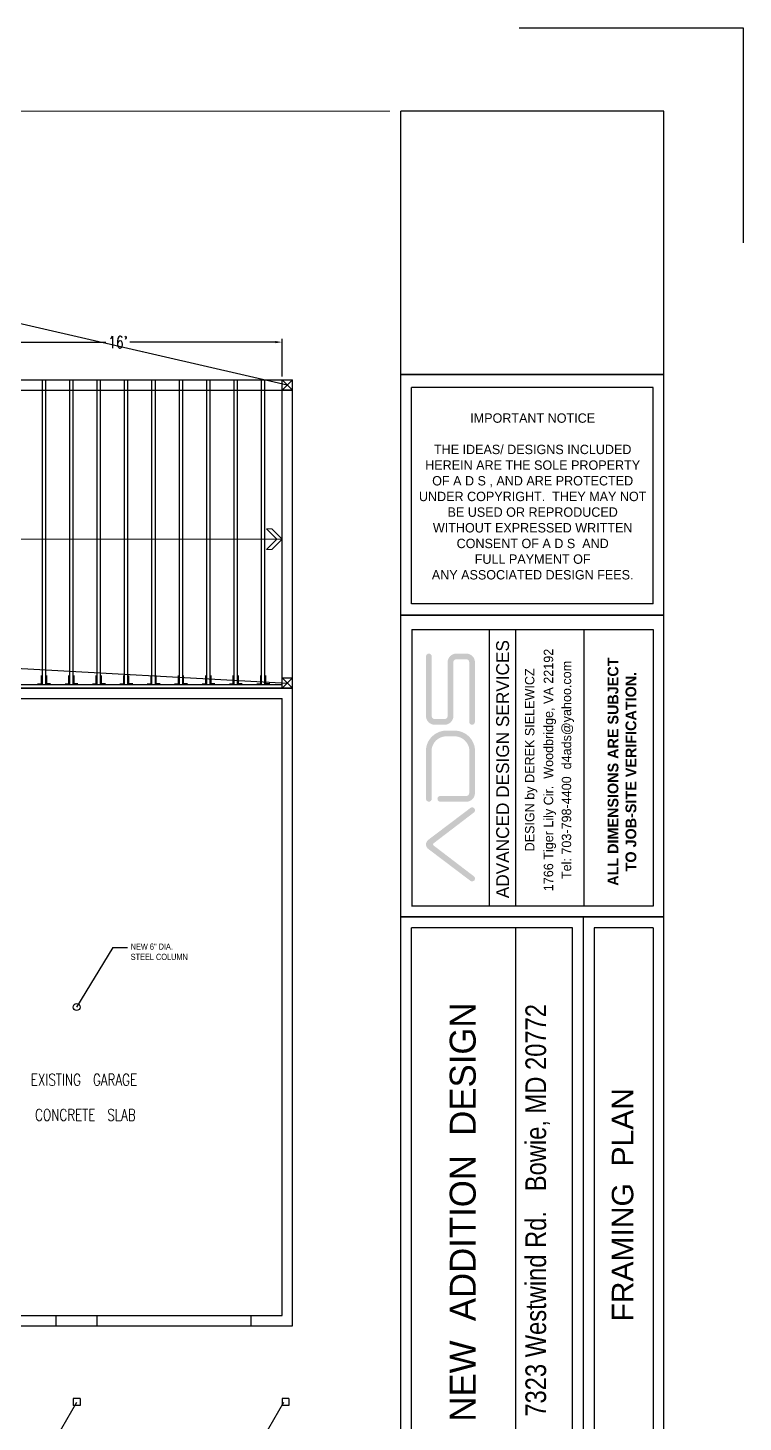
# Model space of a CAD drawing. Header units: inches. Extents: x 26998 to 46838, y -509 to 4343.
# Drawn here: x 33976 to 34394, y 2179 to 2993 of the extents above; entities that cross this region are included whole.
import ezdxf

# ---------------------------------------------------------------- set-up
doc = ezdxf.new("R2010")
doc.units = ezdxf.units.IN
doc.header["$LTSCALE"] = 0.5
doc.header["$MEASUREMENT"] = 0
doc.layers.get('Defpoints').update_dxf_attribs({"color": 140})
doc.layers.add('FOUNDATION', color=1, linetype='Continuous')
doc.layers.add('Title Block', color=7, linetype='Continuous')
doc.layers.add('TXT', color=4, linetype='Continuous', lineweight=9)
doc.styles.add('HS-DESIGN-PLAN', font='GOTHIC.TTF', dxfattribs={"height": 0.09375})
doc.styles.add('HS-DESIGN-TTLB', font='GOTHIC.TTF')
doc.styles.get("Standard").update_dxf_attribs({"font": 'romans.shx', "width": 0.75})
doc.dimstyles.new('STANDARD$0', dxfattribs={"dimscale": 0, "dimtxt": 3, "dimasz": 4, "dimexe": 4, "dimexo": 4, "dimgap": 1, "dimtad": 1, "dimdec": 0, "dimzin": 1, "dimdsep": 46, "dimlunit": 4, "dimtxsty": 'Standard', "dimblk1": 'OBLIQUE', "dimblk2": 'OBLIQUE', "dimsah": 1, "dimcen": 0, "dimdle": 2, "dimclrd": 8, "dimclre": 8, "dimclrt": 256, "dimadec": 5, "dimazin": 0, "dimtfac": 1, "dimtdec": 0, "dimtix": 1, "dimtmove": 2, "dimatfit": 3, "dimldrblk": 'OBLIQUE', "dimfxl": 1, "dimtolj": 1, "dimtzin": 3, "dimarcsym": 0})

# ---------------------------------------------------------------- blocks, each defined once
blk = doc.blocks.new('*D1151')
at = {"layer": 'Defpoints', "color": 0, "transparency": 16777216}
for p in [(34124.39, 2809.26), (33932.67, 2787.26), (34124.39, 2787.26)]:
    blk.add_point(p, dxfattribs=at)
at = {"layer": 'Title Block', "color": 3, "lineweight": -2, "transparency": 16777216}
for p, q in [((33932.67, 2789.26), (33932.67, 2811.26)), ((33936.67, 2809.26), (34021.53, 2809.26)), ((34120.39, 2809.26), (34035.53, 2809.26)), ((34124.39, 2789.26), (34124.39, 2811.26))]:
    blk.add_line(p, q, dxfattribs=at)
at = {"layer": 'Title Block', "color": 3, "transparency": 16777216}
for points in [[(33936.67, 2809.92), (33936.67, 2808.59), (33932.67, 2809.26)], [(34120.39, 2809.92), (34120.39, 2808.59), (34124.39, 2809.26)]]:
    blk.add_solid(points, dxfattribs=at)
at = {"layer": 'Title Block', "color": 3, "transparency": 16777216, "insert": (34028.53, 2809.26), "char_height": 7, "attachment_point": 5}
blk.add_mtext("\\A1;16'", dxfattribs=at)

msp = doc.modelspace()

# ---------------------------------------------------------------- hatches: boundary and pattern name
at = {"layer": 'Title Block'}
h = msp.add_hatch(color=256, dxfattribs=at)
h.paths.add_polyline_path([(34236.3929768, 2534.6635765, 0.1912949762), (34237.060957, 2535.6985823), (34237.060957, 2536.3456286, 0.1065363828), (34236.782363, 2536.9912482, 0.1989123674), (34235.6991717, 2537.6680178), (34235.1484965, 2537.6680178, 0.1139636446), (34234.4546914, 2537.3806343), (34209.874918, 2518.8025062, 0.5149988252), (34209.874918, 2513.3683904), (34234.4546914, 2494.7902622, 0.1139636446), (34235.1484965, 2494.5028787), (34235.6991717, 2494.5028787, 0.1989123674), (34236.782363, 2495.1796484, 0.1065363829), (34237.060957, 2495.825268), (34237.060957, 2496.4723143, 0.1912949762), (34236.3929768, 2497.5073201), (34212.978549, 2515.391789, -0.5343557179), (34212.978549, 2516.7791076)])
h.paths.add_polyline_path([(34232.0546063, 2541.0055849, 0.4142135624), (34237.060957, 2546.0119356), (34237.060957, 2569.1516721, 0.440849221), (34225.3794722, 2582.5019405), (34220.1571212, 2582.5019405, 0.440849221), (34208.4756364, 2569.1516721), (34208.4756364, 2542.6743685, 0.4142135624), (34210.14442, 2541.0055849, 0.4142135624), (34211.8132035, 2542.6743685), (34211.8132035, 2569.1516721, -0.4500136067), (34220.1571212, 2579.1643734), (34225.3794722, 2579.1643734, -0.4500136067), (34233.7233899, 2569.1516721), (34233.7233899, 2546.0119356, -0.4142135624), (34232.0546063, 2544.343152), (34216.8195541, 2544.343152, 0.4142135624), (34215.1507706, 2542.6743685, 0.4142135624), (34216.8195541, 2541.0055849)])
h.paths.add_polyline_path([(34221.0995132, 2590.9436406, -0.4142135624), (34219.4307296, 2589.2748571), (34213.4819871, 2589.2748571, -0.4142135624), (34211.8132035, 2590.9436406), (34211.8132035, 2625.764862, 0.4142135624), (34210.14442, 2627.4336456, 0.4142135624), (34208.4756364, 2625.764862), (34208.4756364, 2590.9436406, 0.4142135624), (34213.4819871, 2585.93729), (34219.4307296, 2585.93729, 0.4142135624), (34224.4370802, 2590.9436406), (34224.4370802, 2622.4272949, -0.4142135624), (34226.1058638, 2624.0960785), (34232.0546063, 2624.0960785, -0.4142135624), (34233.7233899, 2622.4272949), (34233.7233899, 2587.6060736, 0.4142135624), (34235.3921734, 2585.93729, 0.4142135624), (34237.060957, 2587.6060736), (34237.060957, 2622.4272949, 0.4142135624), (34232.0546063, 2627.4336456), (34226.1058638, 2627.4336456, 0.4142135624), (34221.0995132, 2622.4272949)])
h = msp.add_hatch(color=256, dxfattribs=at)
h.paths.add_polyline_path([(34236.3929768, 2534.6635765, 0.1912949762), (34237.060957, 2535.6985823), (34237.060957, 2536.3456286, 0.1065363828), (34236.782363, 2536.9912482, 0.1989123674), (34235.6991717, 2537.6680178), (34235.1484965, 2537.6680178, 0.1139636446), (34234.4546914, 2537.3806343), (34209.874918, 2518.8025062, 0.5149988252), (34209.874918, 2513.3683904), (34234.4546914, 2494.7902622, 0.1139636446), (34235.1484965, 2494.5028787), (34235.6991717, 2494.5028787, 0.1989123674), (34236.782363, 2495.1796484, 0.1065363829), (34237.060957, 2495.825268), (34237.060957, 2496.4723143, 0.1912949762), (34236.3929768, 2497.5073201), (34212.978549, 2515.391789, -0.5343557179), (34212.978549, 2516.7791076)])
h.paths.add_polyline_path([(34232.0546063, 2541.0055849, 0.4142135624), (34237.060957, 2546.0119356), (34237.060957, 2569.1516721, 0.440849221), (34225.3794722, 2582.5019405), (34220.1571212, 2582.5019405, 0.440849221), (34208.4756364, 2569.1516721), (34208.4756364, 2542.6743685, 0.4142135624), (34210.14442, 2541.0055849, 0.4142135624), (34211.8132035, 2542.6743685), (34211.8132035, 2569.1516721, -0.4500136067), (34220.1571212, 2579.1643734), (34225.3794722, 2579.1643734, -0.4500136067), (34233.7233899, 2569.1516721), (34233.7233899, 2546.0119356, -0.4142135624), (34232.0546063, 2544.343152), (34216.8195541, 2544.343152, 0.4142135624), (34215.1507706, 2542.6743685, 0.4142135624), (34216.8195541, 2541.0055849)])
h.paths.add_polyline_path([(34221.0995132, 2590.9436406, -0.4142135624), (34219.4307296, 2589.2748571), (34213.4819871, 2589.2748571, -0.4142135624), (34211.8132035, 2590.9436406), (34211.8132035, 2625.764862, 0.4142135624), (34210.14442, 2627.4336456, 0.4142135624), (34208.4756364, 2625.764862), (34208.4756364, 2590.9436406, 0.4142135624), (34213.4819871, 2585.93729), (34219.4307296, 2585.93729, 0.4142135624), (34224.4370802, 2590.9436406), (34224.4370802, 2622.4272949, -0.4142135624), (34226.1058638, 2624.0960785), (34232.0546063, 2624.0960785, -0.4142135624), (34233.7233899, 2622.4272949), (34233.7233899, 2587.6060736, 0.4142135624), (34235.3921734, 2585.93729, 0.4142135624), (34237.060957, 2587.6060736), (34237.060957, 2622.4272949, 0.4142135624), (34232.0546063, 2627.4336456), (34226.1058638, 2627.4336456, 0.4142135624), (34221.0995132, 2622.4272949)])

# ---------------------------------------------------------------- linework, layer by layer
at = {"color": 1}
for p, q in [((33931.1861245, 2829.5239094), (34127.3938635, 2784.2590416)), ((34124.3938635, 2787.2590416), (34130.3938635, 2781.2590416)), ((34130.3938635, 2787.2590416), (34124.3938635, 2781.2590416)), ((34130.3938635, 2781.2590416), (34130.3938635, 2787.2590416)), ((34130.3938635, 2781.2590416), (34124.3938635, 2781.2590416)), ((33820.5005735, 2626.9192156), (34127.3938635, 2610.2590416)), ((34124.3938635, 2613.2590416), (34130.3938635, 2607.2590416)), ((34130.3938635, 2613.2590416), (34124.3938635, 2607.2590416)), ((34130.3938635, 2607.2590416), (34124.3938635, 2607.2590416))]:
    msp.add_line(p, q, dxfattribs=at)
for p, q in [((34124.3938635, 2781.2590416), (34124.3938635, 2787.2590416)), ((34124.3938635, 2781.2590416), (34130.3938635, 2781.2590416)), ((34130.3938635, 2607.2590416), (34130.3938635, 2613.2590416)), ((33902.3938635, 2241.0590416), (34106.3938635, 2241.0590416))]:
    msp.add_line(p, q)
msp.add_lwpolyline([(32692.3981281, 2944.0852231, 0.5, 0.5, 0), (34187.4573628, 2944.0852231, 0, 0, 0), (34187.4573628, 1817.6360016, 0.5, 0.5, 0), (32692.3981281, 1817.6360016, 0.5, 0.5, 0)], format="xyseb")
msp.add_circle((34004.3938635, 2421.1590416), 2)
at = {"layer": 'FOUNDATION'}
for p, q in [((34025.4761413, 2455.980052), (34004.3938635, 2421.1590416)), ((34025.4761413, 2455.980052), (34034.1620873, 2455.980052)), ((33992.878684, 2170.268711), (34004.4609618, 2190.5897214)), ((33992.878684, 2170.268711), (34004.4609618, 2190.5897214)), ((34113.8136222, 2170.268711), (34125.3958999, 2190.5897214)), ((34113.8136222, 2170.268711), (34125.3958999, 2190.5897214))]:
    msp.add_line(p, q, dxfattribs=at)
at = {"layer": 'Title Block'}
for p, q in [((34262.9135211, 2992.6621831), (34393.7171061, 2992.6621831)), ((34262.9135211, 2992.6621831), (34393.7171061, 2992.6621831)), ((34262.9135211, 2992.6621831), (34393.7171061, 2992.6621831)), ((34262.9135211, 2992.6621831), (34393.7171061, 2992.6621831)), ((34262.9135211, 2992.6621831), (34393.7171061, 2992.6621831)), ((34262.9135211, 2992.6621831), (34393.7171061, 2992.6621831)), ((34262.9135211, 2992.6621831), (34393.7171061, 2992.6621831)), ((34262.9135211, 2992.6621831), (34393.7171061, 2992.6621831)), ((34393.7171061, 2992.6621831), (34393.7171061, 2867.1717031)), ((34393.7171061, 2992.6621831), (34393.7171061, 2867.1717031)), ((34393.7171061, 2992.6621831), (34393.7171061, 2867.1717031)), ((34393.7171061, 2992.6621831), (34393.7171061, 2867.1717031)), ((34393.7171061, 2992.6621831), (34393.7171061, 2867.1717031)), ((34393.7171061, 2992.6621831), (34393.7171061, 2867.1717031)), ((34393.7171061, 2992.6621831), (34393.7171061, 2867.1717031)), ((34393.7171061, 2992.6621831), (34393.7171061, 2867.1717031)), ((34393.7171061, 2992.6621831), (34393.7171061, 2867.1717031)), ((34393.7171061, 2992.6621831), (34393.7171061, 2867.1717031)), ((34393.7171061, 2992.6621831), (34393.7171061, 2867.1717031)), ((34393.7171061, 2992.6621831), (34393.7171061, 2867.1717031)), ((34393.7171061, 2992.6621831), (34393.7171061, 2867.1717031)), ((34393.7171061, 2992.6621831), (34393.7171061, 2867.1717031)), ((34393.7171061, 2992.6621831), (34393.7171061, 2867.1717031)), ((34393.7171061, 2992.6621831), (34393.7171061, 2867.1717031)), ((34393.7171061, 2992.6621831), (34393.7171061, 2867.1717031)), ((34393.7171061, 2992.6621831), (34393.7171061, 2867.1717031)), ((34393.7171061, 2992.6621831), (34393.7171061, 2867.1717031)), ((34393.7171061, 2992.6621831), (34393.7171061, 2867.1717031)), ((34393.7171061, 2992.6621831), (34393.7171061, 2867.1717031)), ((34393.7171061, 2992.6621831), (34393.7171061, 2867.1717031)), ((34393.7171061, 2992.6621831), (34393.7171061, 2867.1717031)), ((34393.7171061, 2992.6621831), (34393.7171061, 2867.1717031)), ((34393.7171061, 2992.6621831), (34393.7171061, 2867.1717031)), ((34393.7171061, 2992.6621831), (34393.7171061, 2867.1717031)), ((34393.7171061, 2992.6621831), (34393.7171061, 2867.1717031)), ((34393.7171061, 2992.6621831), (34393.7171061, 2867.1717031)), ((34393.7171061, 2992.6621831), (34393.7171061, 2867.1717031)), ((34393.7171061, 2992.6621831), (34393.7171061, 2867.1717031)), ((34193.7824878, 1817.6359916), (34193.7824878, 2944.0852131)), ((34347.3974878, 2944.0852131), (34193.7824878, 2944.0852131)), ((34347.3974878, 1817.6359916), (34347.3974878, 2944.0852131)), ((33734.5938635, 2787.2590416), (34130.3938635, 2787.2590416)), ((33984.3938635, 2609.2590416), (33984.3938635, 2787.2590416)), ((33986.3938635, 2609.2590416), (33986.3938635, 2787.2590416)), ((34000.3938635, 2609.2590416), (34000.3938635, 2787.2590416)), ((34002.3938635, 2609.2590416), (34002.3938635, 2787.2590416)), ((34016.3938635, 2609.2590416), (34016.3938635, 2787.2590416)), ((34018.3938635, 2609.2590416), (34018.3938635, 2787.2590416)), ((34032.3938635, 2609.2590416), (34032.3938635, 2787.2590416)), ((34034.3938635, 2609.2590416), (34034.3938635, 2787.2590416)), ((34048.3938635, 2609.2590416), (34048.3938635, 2787.2590416)), ((34050.3938635, 2609.2590416), (34050.3938635, 2787.2590416)), ((34064.3938635, 2609.2590416), (34064.3938635, 2787.2590416)), ((34066.3938635, 2609.2590416), (34066.3938635, 2787.2590416)), ((34080.3938635, 2609.2590416), (34080.3938635, 2787.2590416)), ((34082.3938635, 2609.2590416), (34082.3938635, 2787.2590416)), ((34096.3938635, 2609.2590416), (34096.3938635, 2787.2590416)), ((34098.3938635, 2609.2590416), (34098.3938635, 2787.2590416)), ((34112.3938635, 2609.2590416), (34112.3938635, 2787.2590416)), ((34112.3938635, 2609.2590416), (34112.3938635, 2787.2590416)), ((34114.3938635, 2609.2590416), (34114.3938635, 2787.2590416)), ((34114.3938635, 2609.2590416), (34114.3938635, 2787.2590416)), ((34130.3938635, 2607.2590416), (34130.3938635, 2787.2590416)), ((34130.3938635, 2607.2590416), (34130.3938635, 2787.2590416)), ((34130.3938635, 2609.2590416), (34130.3938635, 2787.2590416)), ((34130.3938635, 2609.2590416), (34130.3938635, 2787.2590416)), ((34193.7824878, 2790.4027131), (34347.3974878, 2790.4027131)), ((34193.7824878, 2790.4027131), (34347.3974878, 2790.4027131)), ((34193.7824878, 2790.4027131), (34347.3974878, 2790.4027131)), ((34193.7824878, 2790.4027131), (34347.3974878, 2790.4027131)), ((34347.3974878, 2790.4027131), (34193.7824878, 2790.4027131)), ((33740.5938635, 2781.2590416), (34124.3938635, 2781.2590416)), ((34124.3938635, 2607.2590416), (34124.3938635, 2781.2590416)), ((34124.3938635, 2609.2590416), (34124.3938635, 2781.2590416)), ((34200.0524878, 2656.4939631), (34200.0524878, 2782.8152131)), ((34341.1274878, 2782.8152131), (34200.0524878, 2782.8152131)), ((34200.0524878, 2656.4939631), (34200.0524878, 2782.8152131)), ((34200.0524878, 2656.4939631), (34200.0524878, 2782.8152131)), ((34200.0524878, 2656.4939631), (34200.0524878, 2782.8152131)), ((34341.1274878, 2656.4939631), (34341.1274878, 2782.8152131)), ((34341.1274878, 2656.4939631), (34200.0524878, 2656.4939631)), ((34193.7824878, 2649.9027131), (34347.3974878, 2649.9027131)), ((34193.7824878, 2649.9027131), (34347.3974878, 2649.9027131)), ((34193.7824878, 2649.9027131), (34347.3974878, 2649.9027131)), ((34347.3974878, 2649.9027131), (34193.7824878, 2649.9027131)), ((34200.1076128, 2641.4939631), (34341.1274878, 2641.4939631)), ((34200.1076128, 2641.4939631), (34200.1076128, 2479.9897139)), ((34200.1076128, 2641.4939631), (34200.1076128, 2479.9897139)), ((34200.1076128, 2641.4939631), (34200.1076128, 2479.9897139)), ((34200.1076128, 2641.4939631), (34200.1076128, 2479.9897139)), ((34245.6390851, 2479.9897139), (34245.6390851, 2641.4939631)), ((34245.6390851, 2479.9897139), (34245.6390851, 2641.4939631)), ((34260.893317, 2479.9897139), (34260.893317, 2641.4939631)), ((34260.893317, 2479.9897139), (34260.893317, 2641.4939631)), ((34300.893317, 2479.9897139), (34300.893317, 2641.4939631)), ((34300.893317, 2479.9897139), (34300.893317, 2641.4939631)), ((34341.1274878, 2641.4939631), (34341.1274878, 2479.9897139)), ((33983.8938635, 2609.7590416), (33983.8938635, 2614.5695574)), ((33986.8938635, 2609.7590416), (33986.8938635, 2614.5695574)), ((33999.8938635, 2609.7590416), (33999.8938635, 2614.5695574)), ((34002.8938635, 2609.7590416), (34002.8938635, 2614.5695574)), ((34015.8938635, 2609.7590416), (34015.8938635, 2614.5695574)), ((34018.8938635, 2609.7590416), (34018.8938635, 2614.5695574)), ((34031.8938635, 2609.7590416), (34031.8938635, 2614.5695574)), ((34034.8938635, 2609.7590416), (34034.8938635, 2614.5695574)), ((34047.8938635, 2609.7590416), (34047.8938635, 2614.5695574)), ((34050.8938635, 2609.7590416), (34050.8938635, 2614.5695574)), ((34063.8938635, 2609.7590416), (34063.8938635, 2614.5695574)), ((34066.8938635, 2609.7590416), (34066.8938635, 2614.5695574)), ((34079.8938635, 2609.7590416), (34079.8938635, 2614.5695574)), ((34082.8938635, 2609.7590416), (34082.8938635, 2614.5695574)), ((34095.8938635, 2609.7590416), (34095.8938635, 2614.5695574)), ((34098.8938635, 2609.7590416), (34098.8938635, 2614.5695574)), ((34111.8938635, 2609.7590416), (34111.8938635, 2614.5695574)), ((34114.8938635, 2609.7590416), (34114.8938635, 2614.5695574)), ((34124.3938635, 2609.2590416), (33740.5938635, 2609.2590416)), ((34130.3938635, 2607.2590416), (33878.3938635, 2607.2590416)), ((33878.3938635, 2607.2590416), (34130.3938635, 2607.2590416)), ((33878.3938635, 2607.2590416), (34130.3938635, 2607.2590416)), ((33981.6256397, 2609.7590416), (33983.8938635, 2609.7590416)), ((33989.1620873, 2609.7590416), (33986.8938635, 2609.7590416)), ((33997.6256397, 2609.7590416), (33999.8938635, 2609.7590416)), ((34005.1620873, 2609.7590416), (34002.8938635, 2609.7590416)), ((34013.6256397, 2609.7590416), (34015.8938635, 2609.7590416)), ((34021.1620873, 2609.7590416), (34018.8938635, 2609.7590416)), ((34029.6256397, 2609.7590416), (34031.8938635, 2609.7590416)), ((34037.1620873, 2609.7590416), (34034.8938635, 2609.7590416)), ((34045.6256397, 2609.7590416), (34047.8938635, 2609.7590416)), ((34053.1620873, 2609.7590416), (34050.8938635, 2609.7590416)), ((34061.6256397, 2609.7590416), (34063.8938635, 2609.7590416)), ((34069.1620873, 2609.7590416), (34066.8938635, 2609.7590416)), ((34077.6256397, 2609.7590416), (34079.8938635, 2609.7590416)), ((34085.1620873, 2609.7590416), (34082.8938635, 2609.7590416)), ((34093.6256397, 2609.7590416), (34095.8938635, 2609.7590416)), ((34101.1620873, 2609.7590416), (34098.8938635, 2609.7590416)), ((34109.6256397, 2609.7590416), (34111.8938635, 2609.7590416)), ((34117.1620873, 2609.7590416), (34114.8938635, 2609.7590416)), ((34130.3938635, 2235.0590416), (34130.3938635, 2607.2590416)), ((33884.3938635, 2601.2590416), (34124.3938635, 2601.2590416)), ((34124.3938635, 2241.0590416), (34124.3938635, 2601.2590416)), ((34341.1274878, 2479.9897139), (34200.0524878, 2479.9897139)), ((34193.7824878, 2473.7197139), (34347.3974878, 2473.7197139)), ((34193.7824878, 2473.7197139), (34347.3974878, 2473.7197139)), ((34347.3974878, 2473.7197139), (34193.7824878, 2473.7197139)), ((34200.0524878, 2142.9274842), (34200.0524878, 2467.4497139)), ((34294.1024878, 2467.4497139), (34200.0524878, 2467.4497139)), ((34200.0524878, 2142.9274842), (34200.0524878, 2467.4497139)), ((34260.873336, 2142.9274842), (34260.873336, 2467.4497139)), ((34294.1024878, 2142.9274842), (34294.1024878, 2467.4497139)), ((34300.3724878, 2136.6574842), (34300.3724878, 2473.7197139)), ((34341.1274878, 2467.4497139), (34306.6424878, 2467.4497139)), ((34306.6424878, 2467.4497139), (34306.6424878, 2142.9274842)), ((34341.1274878, 2467.4497139), (34341.1274878, 2142.9274842)), ((33992.3938635, 2241.0590416), (34016.3938635, 2241.0590416)), ((33992.3938635, 2235.0590416), (33992.3938635, 2241.0590416)), ((34016.3938635, 2235.0590416), (34016.3938635, 2241.0590416)), ((34106.3938635, 2241.0590416), (34124.3938635, 2241.0590416)), ((34106.3938635, 2235.0590416), (34106.3938635, 2241.0590416)), ((33878.3938635, 2235.0590416), (34130.3938635, 2235.0590416)), ((33992.3938635, 2235.0590416), (34016.3938635, 2235.0590416)), ((34106.3938635, 2235.0590416), (34130.3938635, 2235.0590416)), ((34006.3938635, 2192.6590416), (34002.3938635, 2192.6590416)), ((34002.3938635, 2192.6590416), (34002.3938635, 2188.6590416)), ((34006.3938635, 2192.6590416), (34006.3938635, 2188.6590416)), ((34128.3938635, 2192.6590416), (34124.3938635, 2192.6590416)), ((34124.3938635, 2192.6590416), (34124.3938635, 2188.6590416)), ((34128.3938635, 2192.6590416), (34128.3938635, 2188.6590416)), ((34006.3938635, 2188.6590416), (34002.3938635, 2188.6590416)), ((34128.3938635, 2188.6590416), (34124.3938635, 2188.6590416))]:
    msp.add_line(p, q, dxfattribs=at)
at = {"layer": 'Title Block', "color": 1}
msp.add_line((34124.3938635, 2613.2590416), (34130.3938635, 2613.2590416), dxfattribs=at)
at = {"layer": 'Title Block', "const_width": 0.5}
for points in [[(34193.7824878, 2944.0852131), (34347.3974878, 2944.0852131)], [(34193.7824878, 1817.6359916), (34193.7824878, 2944.0852131)], [(34347.3974878, 1817.6359916), (34347.3974878, 2944.0852131)], [(34193.7824878, 2790.4027131), (34347.3974878, 2790.4027131)], [(34193.7824878, 2790.4027131), (34347.3974878, 2790.4027131)], [(34193.7824878, 2649.9027131), (34347.3974878, 2649.9027131)], [(34193.7824878, 2649.9027131), (34347.3974878, 2649.9027131)], [(34193.7824878, 2473.7197139), (34347.3974878, 2473.7197139)], [(34193.7824878, 2473.7197139), (34347.3974878, 2473.7197139)], [(34300.3724878, 2136.6574842), (34300.3724878, 2473.7197139)]]:
    msp.add_lwpolyline(points, dxfattribs=at)
at = {"layer": 'TXT'}
for p, q in [((34124.3938635, 2694.2590416), (33740.5938635, 2694.2590416)), ((34118.3938635, 2700.2590416), (34115.3938635, 2700.2590416)), ((34118.3938635, 2688.2590416), (34115.3938635, 2688.2590416))]:
    msp.add_line(p, q, dxfattribs=at)
for points in [[(34115.3938635, 2688.2590416), (34121.3938635, 2694.2590416), (34115.3938635, 2700.2590416)], [(34118.3938635, 2688.2590416), (34124.3938635, 2694.2590416), (34118.3938635, 2700.2590416)]]:
    msp.add_lwpolyline(points, dxfattribs=at)

# ---------------------------------------------------------------- texts
at = {"insert": (34035.9661452, 2458.2273988), "char_height": 3.6, "width": 95.507369382, "attachment_point": 1, "style": 'HS-DESIGN-TTLB'}
msp.add_mtext('{\\fArial Narrow|b0|i0|c0|p34;NEW 6" DIA. \\PSTEEL COLUMN}', dxfattribs=at)
at = {"char_height": 6.8007744, "width": 110.476910075, "attachment_point": 1}
for s, insert in [('\\A1;EXISTING  GARAGE', (33977.627006, 2382.0805402)), ('\\A1;CONCRETE  SLAB', (33980.127006, 2361.5805402))]:
    msp.add_mtext(s, dxfattribs=dict(at, insert=insert))
at = {"layer": 'Title Block', "insert": (34270.780564, 2719.1459432), "char_height": 5.48625, "width": 1080.556998024, "attachment_point": 5, "style": 'HS-DESIGN-PLAN'}
msp.add_mtext('IMPORTANT NOTICE \\P\\P\\pxt2;THE IDEAS/ DESIGNS INCLUDED \\PHEREIN ARE THE SOLE PROPERTY \\POF A D S , AND ARE PROTECTED \\PUNDER COPYRIGHT.  THEY MAY NOT \\PBE USED OR REPRODUCED \\PWITHOUT EXPRESSED WRITTEN \\PCONSENT OF A D S  AND \\PFULL PAYMENT OF \\PANY ASSOCIATED DESIGN FEES.', dxfattribs=at)
at = {"layer": 'Title Block', "rotation": 90}
for s, insert, char_height, width, attachment_point, style in [('ADVANCED DESIGN SERVICES', (34253.2768628, 2560.0094065), 7.50975, 200.725788003, 5, 'HS-DESIGN-PLAN'), ('1766 Tiger Lily Cir.  Woodbridge, VA 22192', (34280.8432447, 2559.5128202), 5.48625, 248.576827248, 5, 'HS-DESIGN-PLAN'), ('1766 Tiger Lily Cir.  Woodbridge, VA 22192', (34280.8432447, 2559.5128202), 5.48625, 248.576827248, 5, 'HS-DESIGN-PLAN'), ('Tel: 703-798-4400  d4ads@yahoo.com', (34291.3511578, 2559.5358472), 5.48625, 248.576827248, 5, 'HS-DESIGN-PLAN'), ('Tel: 703-798-4400  d4ads@yahoo.com', (34291.3511578, 2559.5358472), 5.48625, 248.576827248, 5, 'HS-DESIGN-PLAN'), ('\\P{\\fCentury Gothic|b1|i0|c0|p34;\\H1.1429x;ALL DIMENSIONS ARE SUBJECT \\PTO JOB-SITE VERIFICATION.}', (34318.4057695, 2558.5590416), 5.48625, 248.576827248, 5, 'HS-DESIGN-PLAN'), ('\\P{\\fCentury Gothic|b1|i0|c0|p34;\\H1.1429x;ALL DIMENSIONS ARE SUBJECT \\PTO JOB-SITE VERIFICATION.}', (34318.4057695, 2558.5590416), 5.48625, 248.576827248, 5, 'HS-DESIGN-PLAN'), ('DESIGN by DEREK SIELEWICZ', (34269.8696019, 2565.4169151), 5.48625, 248.576827248, 5, 'HS-DESIGN-PLAN'), ('DESIGN by DEREK SIELEWICZ', (34269.8696019, 2565.4169151), 5.48625, 248.576827248, 5, 'HS-DESIGN-PLAN'), ('{\\H1.14632x;    NEW  ADDITION  DESIGN}', (34222.3297421, 2156.6296504), 13.237439489, 488.490459411, 1, 'HS-DESIGN-TTLB'), ('\\pxb0.41667,a0.41667,t20;{\\fArial Narrow|b0|i0|c0|p34;7323 Westwind Rd.   Bowie, MD 20772}', (34266.5314948, 2182.0609805), 12.085821891, 788.928518224, 1, 'HS-DESIGN-TTLB'), ('{\\fSwis721 BdOul BT|b0|i0|c0|p82;FRAMING  PLAN}', (34323.3715002, 2305.7108341), 12.54047025, 315.279058952, 5, 'HS-DESIGN-TTLB')]:
    msp.add_mtext(s, dxfattribs=dict(at, insert=insert, char_height=char_height, width=width, attachment_point=attachment_point, style=style))

# ---------------------------------------------------------------- dimensions: what is measured, and where the dimension line sits
at = {"layer": 'Title Block'}
dim = msp.add_linear_dim(base=(34124.3938635, 2809.2578842), p1=(33932.665957, 2787.2590619), p2=(34124.3938635, 2787.2590619), dimstyle='STANDARD$0', override={"dimscale": 1, "dimtxt": 7, "dimexe": 2, "dimexo": 2, "dimgap": 2, "dimtad": 0, "dimtih": 1, "dimtoh": 1, "dimzin": 0, "dimsah": 0, "dimcen": 0.09, "dimdle": 0, "dimclrd": 3, "dimclre": 3, "dimclrt": 3}, dxfattribs=at)
dim.commit()
dim.dimension.update_dxf_attribs({"geometry": '*D1151', "text_midpoint": (34028.5299103, 2809.2578842)})

doc.saveas('drawing.dxf')
